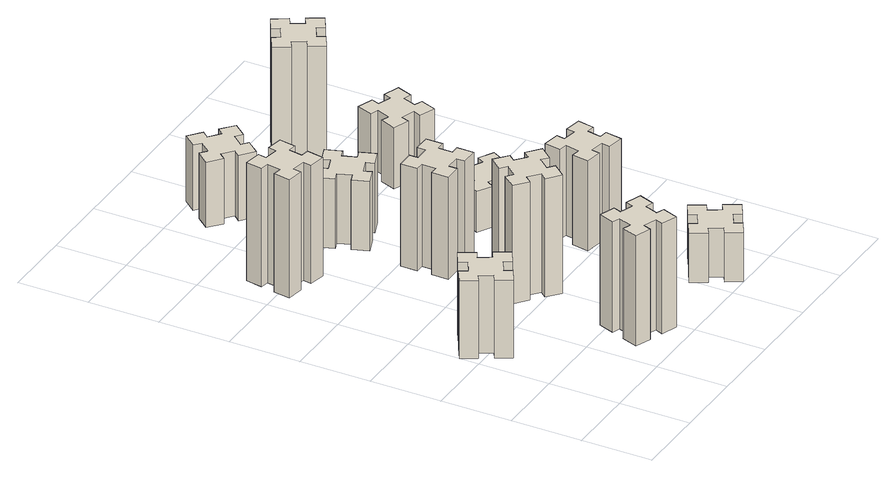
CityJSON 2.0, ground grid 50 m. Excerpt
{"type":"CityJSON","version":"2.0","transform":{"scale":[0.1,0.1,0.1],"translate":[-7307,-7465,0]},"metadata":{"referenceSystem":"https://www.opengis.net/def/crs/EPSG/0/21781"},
"CityObjects":{
"building1":{"type":"Building","attributes":{"class":"1000","function":"1000","usage":"1000","yearOfConstruction":2016,"roofType":"1000","measuredHeight":57,"storeysAboveGround":30,"storeysBelowGround":0},"geometry":[{"type":"Solid","lod":"1","boundaries":[[[[0,1,2,3,4,5,6,7,8,9,10,11,12,13,14,15,16,17,18,19]],[[17,16,20,21]],[[16,15,22,20]],[[15,14,23,22]],[[14,13,24,23]],[[13,12,25,24]],[[12,11,26,25]],[[11,10,27,26]],[[10,9,28,27]],[[9,8,29,28]],[[8,7,30,29]],[[7,6,31,30]],[[6,5,32,31]],[[5,4,33,32]],[[4,3,34,33]],[[3,2,35,34]],[[2,1,36,35]],[[1,0,37,36]],[[0,19,38,37]],[[19,18,39,38]],[[18,17,21,39]],[[24,25,26,27,28,29,30,31,32,33,34,35,36,37,38,39,21,20,22,23]]]]}]},
"building2":{"type":"Building","attributes":{"class":"1000","function":"1000","usage":"1000","yearOfConstruction":2016,"roofType":"1000","measuredHeight":81,"storeysAboveGround":30,"storeysBelowGround":0},"geometry":[{"type":"Solid","lod":"1","boundaries":[[[[40,41,42,43,44,45,46,47,48,49,50,51,52,53,54,55,56,57,58,59]],[[57,56,60,61]],[[56,55,62,60]],[[55,54,63,62]],[[54,53,64,63]],[[53,52,65,64]],[[52,51,66,65]],[[51,50,67,66]],[[50,49,68,67]],[[49,48,69,68]],[[48,47,70,69]],[[47,46,71,70]],[[46,45,72,71]],[[45,44,73,72]],[[44,43,74,73]],[[43,42,75,74]],[[42,41,76,75]],[[41,40,77,76]],[[40,59,78,77]],[[59,58,79,78]],[[58,57,61,79]],[[64,65,66,67,68,69,70,71,72,73,74,75,76,77,78,79,61,60,62,63]]]]}]},
"building3":{"type":"Building","attributes":{"class":"1000","function":"1000","usage":"1000","yearOfConstruction":2016,"roofType":"1000","measuredHeight":87,"storeysAboveGround":30,"storeysBelowGround":0},"geometry":[{"type":"Solid","lod":"1","boundaries":[[[[80,81,82,83,84,85,86,87,88,89,90,91,92,93,94,95,96,97,98,99]],[[97,96,100,101]],[[96,95,102,100]],[[95,94,103,102]],[[94,93,104,103]],[[93,92,105,104]],[[92,91,106,105]],[[91,90,107,106]],[[90,89,108,107]],[[89,88,109,108]],[[88,87,110,109]],[[87,86,111,110]],[[86,85,112,111]],[[85,84,113,112]],[[84,83,114,113]],[[83,82,115,114]],[[82,81,116,115]],[[81,80,117,116]],[[80,99,118,117]],[[99,98,119,118]],[[98,97,101,119]],[[104,105,106,107,108,109,110,111,112,113,114,115,116,117,118,119,101,100,102,103]]]]}]},
"building4":{"type":"Building","attributes":{"class":"1000","function":"1000","usage":"1000","yearOfConstruction":2016,"roofType":"1000","measuredHeight":87,"storeysAboveGround":30,"storeysBelowGround":0},"geometry":[{"type":"Solid","lod":"1","boundaries":[[[[120,121,122,123,124,125,126,127,128,129,130,131,132,133,134,135,136,137,138,139]],[[137,136,140,141]],[[136,135,142,140]],[[135,134,143,142]],[[134,133,144,143]],[[133,132,145,144]],[[132,131,146,145]],[[131,130,147,146]],[[130,129,148,147]],[[129,128,149,148]],[[128,127,150,149]],[[127,126,151,150]],[[126,125,152,151]],[[125,124,153,152]],[[124,123,154,153]],[[123,122,155,154]],[[122,121,156,155]],[[121,120,157,156]],[[120,139,158,157]],[[139,138,159,158]],[[138,137,141,159]],[[144,145,146,147,148,149,150,151,152,153,154,155,156,157,158,159,141,140,142,143]]]]}]},
"building5":{"type":"Building","attributes":{"class":"1000","function":"1000","usage":"1000","yearOfConstruction":2016,"roofType":"1000","measuredHeight":75,"storeysAboveGround":30,"storeysBelowGround":0},"geometry":[{"type":"Solid","lod":"1","boundaries":[[[[160,161,162,163,164,165,166,167,168,169,170,171,172,173,174,175,176,177,178,179]],[[177,176,180,181]],[[176,175,182,180]],[[175,174,183,182]],[[174,173,184,183]],[[173,172,185,184]],[[172,171,186,185]],[[171,170,187,186]],[[170,169,188,187]],[[169,168,189,188]],[[168,167,190,189]],[[167,166,191,190]],[[166,165,192,191]],[[165,164,193,192]],[[164,163,194,193]],[[163,162,195,194]],[[162,161,196,195]],[[161,160,197,196]],[[160,179,198,197]],[[179,178,199,198]],[[178,177,181,199]],[[184,185,186,187,188,189,190,191,192,193,194,195,196,197,198,199,181,180,182,183]]]]}]},
"building6":{"type":"Building","attributes":{"class":"1000","function":"1000","usage":"1000","yearOfConstruction":2016,"roofType":"1000","measuredHeight":51,"storeysAboveGround":30,"storeysBelowGround":0},"geometry":[{"type":"Solid","lod":"1","boundaries":[[[[200,201,202,203,204,205,206,207,208,209,210,211,212,213,214,215,216,217,218,219]],[[217,216,220,221]],[[216,215,222,220]],[[215,214,223,222]],[[214,213,224,223]],[[213,212,225,224]],[[212,211,226,225]],[[211,210,227,226]],[[210,209,228,227]],[[209,208,229,228]],[[208,207,230,229]],[[207,206,231,230]],[[206,205,232,231]],[[205,204,233,232]],[[204,203,234,233]],[[203,202,235,234]],[[202,201,236,235]],[[201,200,237,236]],[[200,219,238,237]],[[219,218,239,238]],[[218,217,221,239]],[[224,225,226,227,228,229,230,231,232,233,234,235,236,237,238,239,221,220,222,223]]]]}]},
"building7":{"type":"Building","attributes":{"class":"1000","function":"1000","usage":"1000","yearOfConstruction":2016,"roofType":"1000","measuredHeight":36,"storeysAboveGround":30,"storeysBelowGround":0},"geometry":[{"type":"Solid","lod":"1","boundaries":[[[[240,241,242,243,244,245,246,247,248,249,250,251,252,253,254,255,256,257,258,259]],[[257,256,260,261]],[[256,255,262,260]],[[255,254,263,262]],[[254,253,264,263]],[[253,252,265,264]],[[252,251,266,265]],[[251,250,267,266]],[[250,249,268,267]],[[249,248,269,268]],[[248,247,270,269]],[[247,246,271,270]],[[246,245,272,271]],[[245,244,273,272]],[[244,243,274,273]],[[243,242,275,274]],[[242,241,276,275]],[[241,240,277,276]],[[240,259,278,277]],[[259,258,279,278]],[[258,257,261,279]],[[264,265,266,267,268,269,270,271,272,273,274,275,276,277,278,279,261,260,262,263]]]]}]},
"building8":{"type":"Building","attributes":{"class":"1000","function":"1000","usage":"1000","yearOfConstruction":2016,"roofType":"1000","measuredHeight":48,"storeysAboveGround":30,"storeysBelowGround":0},"geometry":[{"type":"Solid","lod":"1","boundaries":[[[[280,281,282,283,284,285,286,287,288,289,290,291,292,293,294,295,296,297,298,299]],[[297,296,300,301]],[[296,295,302,300]],[[295,294,303,302]],[[294,293,304,303]],[[293,292,305,304]],[[292,291,306,305]],[[291,290,307,306]],[[290,289,308,307]],[[289,288,309,308]],[[288,287,310,309]],[[287,286,311,310]],[[286,285,312,311]],[[285,284,313,312]],[[284,283,314,313]],[[283,282,315,314]],[[282,281,316,315]],[[281,280,317,316]],[[280,299,318,317]],[[299,298,319,318]],[[298,297,301,319]],[[304,305,306,307,308,309,310,311,312,313,314,315,316,317,318,319,301,300,302,303]]]]}]},
"building9":{"type":"Building","attributes":{"class":"1000","function":"1000","usage":"1000","yearOfConstruction":2016,"roofType":"1000","measuredHeight":66,"storeysAboveGround":30,"storeysBelowGround":0},"geometry":[{"type":"Solid","lod":"1","boundaries":[[[[320,321,322,323,324,325,326,327,328,329,330,331,332,333,334,335,336,337,338,339]],[[337,336,340,341]],[[336,335,342,340]],[[335,334,343,342]],[[334,333,344,343]],[[333,332,345,344]],[[332,331,346,345]],[[331,330,347,346]],[[330,329,348,347]],[[329,328,349,348]],[[328,327,350,349]],[[327,326,351,350]],[[326,325,352,351]],[[325,324,353,352]],[[324,323,354,353]],[[323,322,355,354]],[[322,321,356,355]],[[321,320,357,356]],[[320,339,358,357]],[[339,338,359,358]],[[338,337,341,359]],[[344,345,346,347,348,349,350,351,352,353,354,355,356,357,358,359,341,340,342,343]]]]}]},
"building10":{"type":"Building","attributes":{"class":"1000","function":"1000","usage":"1000","yearOfConstruction":2016,"roofType":"1000","measuredHeight":30,"storeysAboveGround":30,"storeysBelowGround":0},"geometry":[{"type":"Solid","lod":"1","boundaries":[[[[360,361,362,363,364,365,366,367,368,369,370,371,372,373,374,375,376,377,378,379]],[[377,376,380,381]],[[376,375,382,380]],[[375,374,383,382]],[[374,373,384,383]],[[373,372,385,384]],[[372,371,386,385]],[[371,370,387,386]],[[370,369,388,387]],[[369,368,389,388]],[[368,367,390,389]],[[367,366,391,390]],[[366,365,392,391]],[[365,364,393,392]],[[364,363,394,393]],[[363,362,395,394]],[[362,361,396,395]],[[361,360,397,396]],[[360,379,398,397]],[[379,378,399,398]],[[378,377,381,399]],[[384,385,386,387,388,389,390,391,392,393,394,395,396,397,398,399,381,380,382,383]]]]}]},
"building11":{"type":"Building","attributes":{"class":"1000","function":"1000","usage":"1000","yearOfConstruction":2016,"roofType":"1000","measuredHeight":45,"storeysAboveGround":30,"storeysBelowGround":0},"geometry":[{"type":"Solid","lod":"1","boundaries":[[[[400,401,402,403,404,405,406,407,408,409,410,411,412,413,414,415,416,417,418,419]],[[417,416,420,421]],[[416,415,422,420]],[[415,414,423,422]],[[414,413,424,423]],[[413,412,425,424]],[[412,411,426,425]],[[411,410,427,426]],[[410,409,428,427]],[[409,408,429,428]],[[408,407,430,429]],[[407,406,431,430]],[[406,405,432,431]],[[405,404,433,432]],[[404,403,434,433]],[[403,402,435,434]],[[402,401,436,435]],[[401,400,437,436]],[[400,419,438,437]],[[419,418,439,438]],[[418,417,421,439]],[[424,425,426,427,428,429,430,431,432,433,434,435,436,437,438,439,421,420,422,423]]]]}]},
"building12":{"type":"Building","attributes":{"class":"1000","function":"1000","usage":"1000","yearOfConstruction":2016,"roofType":"1000","measuredHeight":87,"storeysAboveGround":30,"storeysBelowGround":0},"geometry":[{"type":"Solid","lod":"1","boundaries":[[[[440,441,442,443,444,445,446,447,448,449,450,451,452,453,454,455,456,457,458,459]],[[457,456,460,461]],[[456,455,462,460]],[[455,454,463,462]],[[454,453,464,463]],[[453,452,465,464]],[[452,451,466,465]],[[451,450,467,466]],[[450,449,468,467]],[[449,448,469,468]],[[448,447,470,469]],[[447,446,471,470]],[[446,445,472,471]],[[445,444,473,472]],[[444,443,474,473]],[[443,442,475,474]],[[442,441,476,475]],[[441,440,477,476]],[[440,459,478,477]],[[459,458,479,478]],[[458,457,461,479]],[[464,465,466,467,468,469,470,471,472,473,474,475,476,477,478,479,461,460,462,463]]]]}]}
},
"vertices":[
[224,1196,0],[137,1146,0],[107,1198,0],[3,1138,0],[63,1034,0],[115,1064,0],[165,977,0],[113,947,0],[173,843,0],[277,903,0],[247,955,0],[334,1005,0],[364,953,0],[468,1013,0],[408,1117,0],[356,1087,0],[306,1174,0],[358,1204,0],[298,1308,0],[194,1248,0],[306,1174,570],[358,1204,570],[356,1087,570],[408,1117,570],[468,1013,570],[364,953,570],[334,1005,570],[247,955,570],[277,903,570],[173,843,570],[113,947,570],[165,977,570],[115,1064,570],[63,1034,570],[3,1138,570],[107,1198,570],[137,1146,570],[224,1196,570],[194,1248,570],[298,1308,570],
[791,249,0],[885,215,0],[864,159,0],[977,117,0],[1018,230,0],[962,251,0],[996,345,0],[1052,324,0],[1093,437,0],[980,478,0],[960,422,0],[866,456,0],[887,512,0],[774,553,0],[733,440,0],[789,420,0],[755,326,0],[699,347,0],[657,234,0],[770,193,0],[755,326,810],[699,347,810],[789,420,810],[733,440,810],[774,553,810],[887,512,810],[866,456,810],[960,422,810],[980,478,810],[1093,437,810],[1052,324,810],[996,345,810],[962,251,810],[1018,230,810],[977,117,810],[864,159,810],[885,215,810],[791,249,810],[770,193,810],[657,234,810],
[435,2487,0],[452,2585,0],[511,2575,0],[532,2693,0],[414,2714,0],[404,2655,0],[305,2672,0],[316,2731,0],[197,2752,0],[177,2634,0],[236,2624,0],[218,2525,0],[159,2536,0],[138,2417,0],[257,2397,0],[267,2456,0],[365,2438,0],[355,2379,0],[473,2358,0],[494,2477,0],[365,2438,870],[355,2379,870],[267,2456,870],[257,2397,870],[138,2417,870],[159,2536,870],[218,2525,870],[236,2624,870],[177,2634,870],[197,2752,870],[316,2731,870],[305,2672,870],[404,2655,870],[414,2714,870],[532,2693,870],[511,2575,870],[452,2585,870],[435,2487,870],[494,2477,870],[473,2358,870],
[866,1123,0],[943,1059,0],[904,1013,0],[996,936,0],[1073,1028,0],[1027,1066,0],[1092,1143,0],[1138,1104,0],[1215,1196,0],[1123,1273,0],[1084,1227,0],[1008,1292,0],[1046,1338,0],[954,1415,0],[877,1323,0],[923,1284,0],[859,1208,0],[813,1246,0],[736,1154,0],[828,1077,0],[859,1208,870],[813,1246,870],[923,1284,870],[877,1323,870],[954,1415,870],[1046,1338,870],[1008,1292,870],[1084,1227,870],[1123,1273,870],[1215,1196,870],[1138,1104,870],[1092,1143,870],[1027,1066,870],[1073,1028,870],[996,936,870],[904,1013,870],[943,1059,870],[866,1123,870],[828,1077,870],[736,1154,870],
[865,1865,0],[865,1765,0],[805,1765,0],[805,1645,0],[925,1645,0],[925,1705,0],[1025,1705,0],[1025,1645,0],[1145,1645,0],[1145,1765,0],[1085,1765,0],[1085,1865,0],[1145,1865,0],[1145,1985,0],[1025,1985,0],[1025,1925,0],[925,1925,0],[925,1985,0],[805,1985,0],[805,1865,0],[925,1925,750],[925,1985,750],[1025,1925,750],[1025,1985,750],[1145,1985,750],[1145,1865,750],[1085,1865,750],[1085,1765,750],[1145,1765,750],[1145,1645,750],[1025,1645,750],[1025,1705,750],[925,1705,750],[925,1645,750],[805,1645,750],[805,1765,750],[865,1765,750],[865,1865,750],[805,1865,750],[805,1985,750],
[966,2335,0],[1060,2369,0],[1080,2313,0],[1193,2354,0],[1152,2467,0],[1096,2446,0],[1062,2540,0],[1118,2560,0],[1077,2673,0],[964,2632,0],[985,2576,0],[891,2542,0],[870,2598,0],[757,2557,0],[799,2444,0],[855,2465,0],[889,2371,0],[833,2350,0],[874,2237,0],[987,2279,0],[889,2371,510],[833,2350,510],[855,2465,510],[799,2444,510],[757,2557,510],[870,2598,510],[891,2542,510],[985,2576,510],[964,2632,510],[1077,2673,510],[1118,2560,510],[1062,2540,510],[1096,2446,510],[1152,2467,510],[1193,2354,510],[1080,2313,510],[1060,2369,510],[966,2335,510],[987,2279,510],[874,2237,510],
[1704,356,0],[1617,306,0],[1587,358,0],[1483,298,0],[1543,194,0],[1595,224,0],[1645,137,0],[1593,107,0],[1653,3,0],[1757,63,0],[1727,115,0],[1814,165,0],[1844,113,0],[1948,173,0],[1888,277,0],[1836,247,0],[1786,334,0],[1838,364,0],[1778,468,0],[1674,408,0],[1786,334,360],[1838,364,360],[1836,247,360],[1888,277,360],[1948,173,360],[1844,113,360],[1814,165,360],[1727,115,360],[1757,63,360],[1653,3,360],[1593,107,360],[1645,137,360],[1595,224,360],[1543,194,360],[1483,298,360],[1587,358,360],[1617,306,360],[1704,356,360],[1674,408,360],[1778,468,360],
[984,3347,0],[908,3412,0],[946,3458,0],[854,3535,0],[777,3443,0],[823,3404,0],[759,3328,0],[713,3366,0],[636,3274,0],[728,3197,0],[766,3243,0],[843,3179,0],[804,3133,0],[896,3056,0],[973,3148,0],[927,3186,0],[992,3263,0],[1038,3224,0],[1115,3316,0],[1023,3393,0],[992,3263,480],[1038,3224,480],[927,3186,480],[973,3148,480],[896,3056,480],[804,3133,480],[843,3179,480],[766,3243,480],[728,3197,480],[636,3274,480],[713,3366,480],[759,3328,480],[823,3404,480],[777,3443,480],[854,3535,480],[946,3458,480],[908,3412,480],[984,3347,480],[1023,3393,480],[1115,3316,480],
[1784,1275,0],[1685,1292,0],[1696,1351,0],[1577,1372,0],[1557,1254,0],[1616,1244,0],[1598,1145,0],[1539,1156,0],[1518,1037,0],[1637,1017,0],[1647,1076,0],[1745,1058,0],[1735,999,0],[1853,978,0],[1874,1097,0],[1815,1107,0],[1832,1205,0],[1891,1195,0],[1912,1313,0],[1794,1334,0],[1832,1205,660],[1891,1195,660],[1815,1107,660],[1874,1097,660],[1853,978,660],[1735,999,660],[1745,1058,660],[1647,1076,660],[1637,1017,660],[1518,1037,660],[1539,1156,660],[1598,1145,660],[1616,1244,660],[1557,1254,660],[1577,1372,660],[1696,1351,660],[1685,1292,660],[1784,1275,660],[1794,1334,660],[1912,1313,660],
[1545,1914,0],[1495,1827,0],[1443,1857,0],[1383,1753,0],[1487,1693,0],[1517,1745,0],[1604,1695,0],[1574,1643,0],[1678,1583,0],[1738,1687,0],[1686,1717,0],[1736,1804,0],[1788,1774,0],[1848,1878,0],[1744,1938,0],[1714,1886,0],[1627,1936,0],[1657,1988,0],[1553,2048,0],[1493,1944,0],[1627,1936,300],[1657,1988,300],[1714,1886,300],[1744,1938,300],[1848,1878,300],[1788,1774,300],[1736,1804,300],[1686,1717,300],[1738,1687,300],[1678,1583,300],[1574,1643,300],[1604,1695,300],[1517,1745,300],[1487,1693,300],[1383,1753,300],[1443,1857,300],[1495,1827,300],[1545,1914,300],[1493,1944,300],[1553,2048,300],
[1902,2471,0],[1936,2565,0],[1992,2544,0],[2033,2657,0],[1920,2698,0],[1900,2642,0],[1806,2676,0],[1827,2732,0],[1714,2773,0],[1673,2660,0],[1729,2640,0],[1695,2546,0],[1639,2567,0],[1597,2454,0],[1710,2413,0],[1731,2469,0],[1825,2435,0],[1804,2379,0],[1917,2337,0],[1958,2450,0],[1825,2435,450],[1804,2379,450],[1731,2469,450],[1710,2413,450],[1597,2454,450],[1639,2567,450],[1695,2546,450],[1729,2640,450],[1673,2660,450],[1714,2773,450],[1827,2732,450],[1806,2676,450],[1900,2642,450],[1920,2698,450],[2033,2657,450],[1992,2544,450],[1936,2565,450],[1902,2471,450],[1958,2450,450],[1917,2337,450],
[1836,3207,0],[1786,3294,0],[1838,3324,0],[1778,3428,0],[1674,3368,0],[1704,3316,0],[1617,3266,0],[1587,3318,0],[1483,3258,0],[1543,3154,0],[1595,3184,0],[1645,3097,0],[1593,3067,0],[1653,2963,0],[1757,3023,0],[1727,3075,0],[1814,3125,0],[1844,3073,0],[1948,3133,0],[1888,3237,0],[1814,3125,870],[1844,3073,870],[1727,3075,870],[1757,3023,870],[1653,2963,870],[1593,3067,870],[1645,3097,870],[1595,3184,870],[1543,3154,870],[1483,3258,870],[1587,3318,870],[1617,3266,870],[1704,3316,870],[1674,3368,870],[1778,3428,870],[1838,3324,870],[1786,3294,870],[1836,3207,870],[1888,3237,870],[1948,3133,870]
]}
